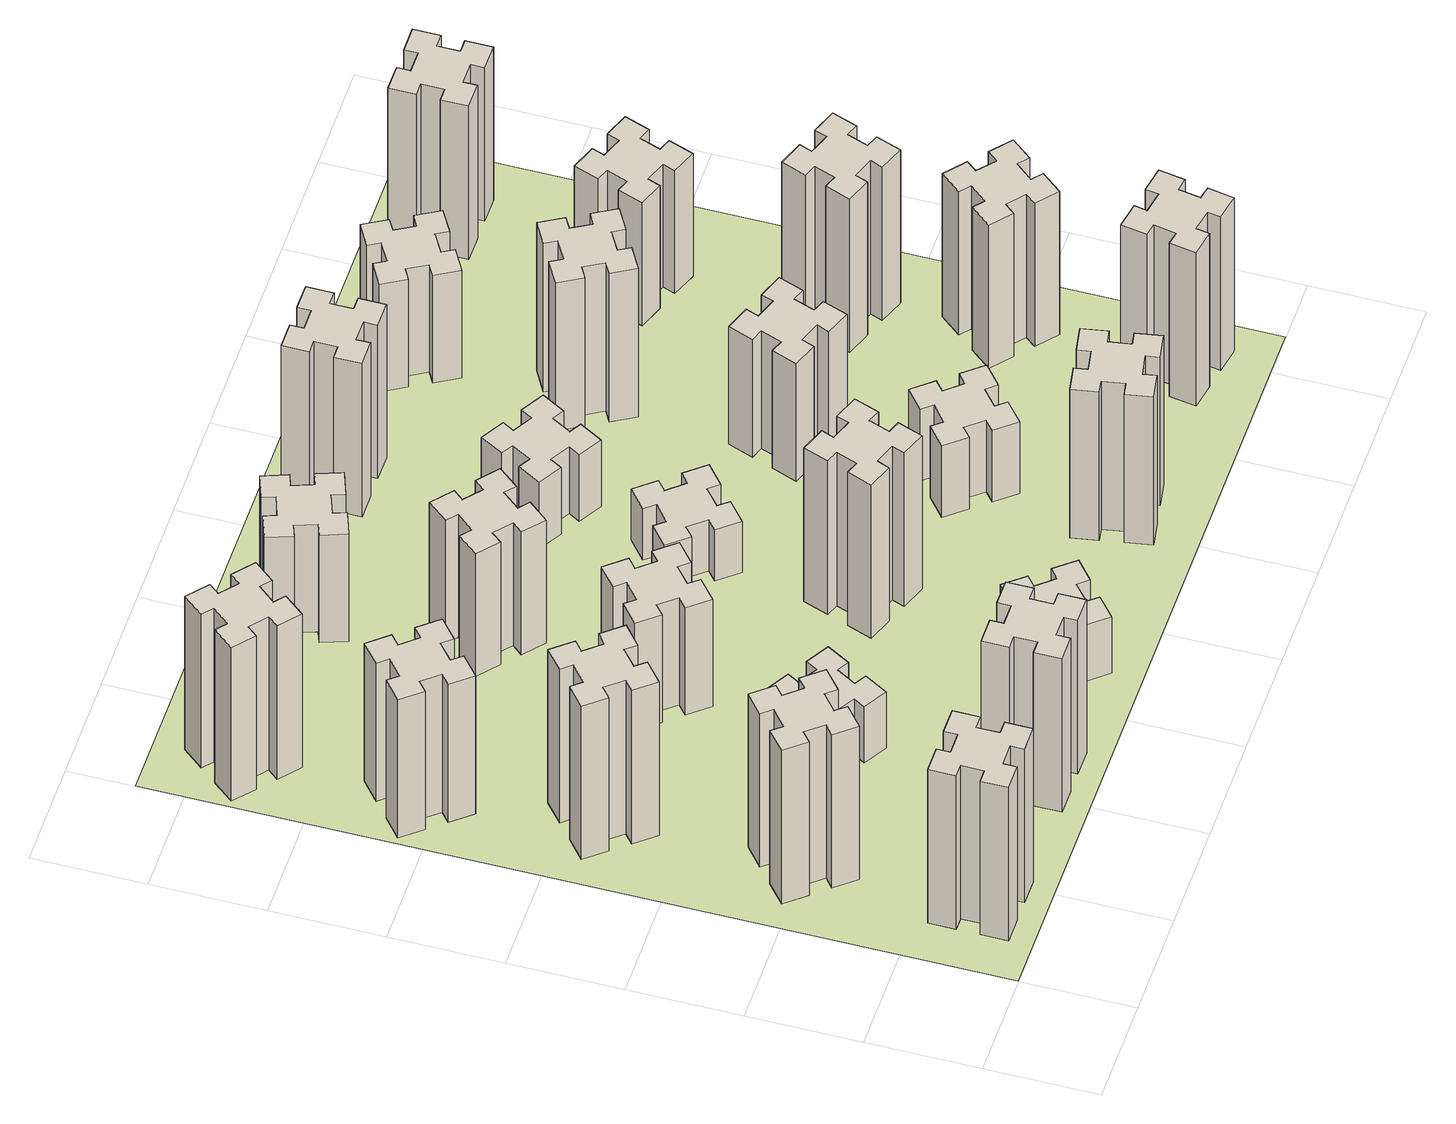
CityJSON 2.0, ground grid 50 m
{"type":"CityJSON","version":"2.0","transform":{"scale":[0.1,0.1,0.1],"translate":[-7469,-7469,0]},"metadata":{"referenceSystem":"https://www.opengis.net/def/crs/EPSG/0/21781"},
"CityObjects":{
"building1":{"type":"Building","attributes":{"class":"1000","function":"1000","usage":"1000","yearOfConstruction":2016,"roofType":"1000","measuredHeight":90,"storeysAboveGround":30,"storeysBelowGround":0},"geometry":[{"type":"Solid","lod":"1","boundaries":[[[[0,1,2,3,4,5,6,7,8,9,10,11,12,13,14,15,16,17,18,19]],[[17,16,20,21]],[[16,15,22,20]],[[15,14,23,22]],[[14,13,24,23]],[[13,12,25,24]],[[12,11,26,25]],[[11,10,27,26]],[[10,9,28,27]],[[9,8,29,28]],[[8,7,30,29]],[[7,6,31,30]],[[6,5,32,31]],[[5,4,33,32]],[[4,3,34,33]],[[3,2,35,34]],[[2,1,36,35]],[[1,0,37,36]],[[0,19,38,37]],[[19,18,39,38]],[[18,17,21,39]],[[24,25,26,27,28,29,30,31,32,33,34,35,36,37,38,39,21,20,22,23]]]]}]},
"building2":{"type":"Building","attributes":{"class":"1000","function":"1000","usage":"1000","yearOfConstruction":2016,"roofType":"1000","measuredHeight":90,"storeysAboveGround":30,"storeysBelowGround":0},"geometry":[{"type":"Solid","lod":"1","boundaries":[[[[40,41,42,43,44,45,46,47,48,49,50,51,52,53,54,55,56,57,58,59]],[[57,56,60,61]],[[56,55,62,60]],[[55,54,63,62]],[[54,53,64,63]],[[53,52,65,64]],[[52,51,66,65]],[[51,50,67,66]],[[50,49,68,67]],[[49,48,69,68]],[[48,47,70,69]],[[47,46,71,70]],[[46,45,72,71]],[[45,44,73,72]],[[44,43,74,73]],[[43,42,75,74]],[[42,41,76,75]],[[41,40,77,76]],[[40,59,78,77]],[[59,58,79,78]],[[58,57,61,79]],[[64,65,66,67,68,69,70,71,72,73,74,75,76,77,78,79,61,60,62,63]]]]}]},
"building3":{"type":"Building","attributes":{"class":"1000","function":"1000","usage":"1000","yearOfConstruction":2016,"roofType":"1000","measuredHeight":90,"storeysAboveGround":30,"storeysBelowGround":0},"geometry":[{"type":"Solid","lod":"1","boundaries":[[[[80,81,82,83,84,85,86,87,88,89,90,91,92,93,94,95,96,97,98,99]],[[97,96,100,101]],[[96,95,102,100]],[[95,94,103,102]],[[94,93,104,103]],[[93,92,105,104]],[[92,91,106,105]],[[91,90,107,106]],[[90,89,108,107]],[[89,88,109,108]],[[88,87,110,109]],[[87,86,111,110]],[[86,85,112,111]],[[85,84,113,112]],[[84,83,114,113]],[[83,82,115,114]],[[82,81,116,115]],[[81,80,117,116]],[[80,99,118,117]],[[99,98,119,118]],[[98,97,101,119]],[[104,105,106,107,108,109,110,111,112,113,114,115,116,117,118,119,101,100,102,103]]]]}]},
"building4":{"type":"Building","attributes":{"class":"1000","function":"1000","usage":"1000","yearOfConstruction":2016,"roofType":"1000","measuredHeight":81,"storeysAboveGround":30,"storeysBelowGround":0},"geometry":[{"type":"Solid","lod":"1","boundaries":[[[[120,121,122,123,124,125,126,127,128,129,130,131,132,133,134,135,136,137,138,139]],[[137,136,140,141]],[[136,135,142,140]],[[135,134,143,142]],[[134,133,144,143]],[[133,132,145,144]],[[132,131,146,145]],[[131,130,147,146]],[[130,129,148,147]],[[129,128,149,148]],[[128,127,150,149]],[[127,126,151,150]],[[126,125,152,151]],[[125,124,153,152]],[[124,123,154,153]],[[123,122,155,154]],[[122,121,156,155]],[[121,120,157,156]],[[120,139,158,157]],[[139,138,159,158]],[[138,137,141,159]],[[144,145,146,147,148,149,150,151,152,153,154,155,156,157,158,159,141,140,142,143]]]]}]},
"building5":{"type":"Building","attributes":{"class":"1000","function":"1000","usage":"1000","yearOfConstruction":2016,"roofType":"1000","measuredHeight":90,"storeysAboveGround":30,"storeysBelowGround":0},"geometry":[{"type":"Solid","lod":"1","boundaries":[[[[160,161,162,163,164,165,166,167,168,169,170,171,172,173,174,175,176,177,178,179]],[[177,176,180,181]],[[176,175,182,180]],[[175,174,183,182]],[[174,173,184,183]],[[173,172,185,184]],[[172,171,186,185]],[[171,170,187,186]],[[170,169,188,187]],[[169,168,189,188]],[[168,167,190,189]],[[167,166,191,190]],[[166,165,192,191]],[[165,164,193,192]],[[164,163,194,193]],[[163,162,195,194]],[[162,161,196,195]],[[161,160,197,196]],[[160,179,198,197]],[[179,178,199,198]],[[178,177,181,199]],[[184,185,186,187,188,189,190,191,192,193,194,195,196,197,198,199,181,180,182,183]]]]}]},
"building6":{"type":"Building","attributes":{"class":"1000","function":"1000","usage":"1000","yearOfConstruction":2016,"roofType":"1000","measuredHeight":90,"storeysAboveGround":30,"storeysBelowGround":0},"geometry":[{"type":"Solid","lod":"1","boundaries":[[[[200,201,202,203,204,205,206,207,208,209,210,211,212,213,214,215,216,217,218,219]],[[217,216,220,221]],[[216,215,222,220]],[[215,214,223,222]],[[214,213,224,223]],[[213,212,225,224]],[[212,211,226,225]],[[211,210,227,226]],[[210,209,228,227]],[[209,208,229,228]],[[208,207,230,229]],[[207,206,231,230]],[[206,205,232,231]],[[205,204,233,232]],[[204,203,234,233]],[[203,202,235,234]],[[202,201,236,235]],[[201,200,237,236]],[[200,219,238,237]],[[219,218,239,238]],[[218,217,221,239]],[[224,225,226,227,228,229,230,231,232,233,234,235,236,237,238,239,221,220,222,223]]]]}]},
"building7":{"type":"Building","attributes":{"class":"1000","function":"1000","usage":"1000","yearOfConstruction":2016,"roofType":"1000","measuredHeight":33,"storeysAboveGround":30,"storeysBelowGround":0},"geometry":[{"type":"Solid","lod":"1","boundaries":[[[[240,241,242,243,244,245,246,247,248,249,250,251,252,253,254,255,256,257,258,259]],[[257,256,260,261]],[[256,255,262,260]],[[255,254,263,262]],[[254,253,264,263]],[[253,252,265,264]],[[252,251,266,265]],[[251,250,267,266]],[[250,249,268,267]],[[249,248,269,268]],[[248,247,270,269]],[[247,246,271,270]],[[246,245,272,271]],[[245,244,273,272]],[[244,243,274,273]],[[243,242,275,274]],[[242,241,276,275]],[[241,240,277,276]],[[240,259,278,277]],[[259,258,279,278]],[[258,257,261,279]],[[264,265,266,267,268,269,270,271,272,273,274,275,276,277,278,279,261,260,262,263]]]]}]},
"building8":{"type":"Building","attributes":{"class":"1000","function":"1000","usage":"1000","yearOfConstruction":2016,"roofType":"1000","measuredHeight":63,"storeysAboveGround":30,"storeysBelowGround":0},"geometry":[{"type":"Solid","lod":"1","boundaries":[[[[280,281,282,283,284,285,286,287,288,289,290,291,292,293,294,295,296,297,298,299]],[[297,296,300,301]],[[296,295,302,300]],[[295,294,303,302]],[[294,293,304,303]],[[293,292,305,304]],[[292,291,306,305]],[[291,290,307,306]],[[290,289,308,307]],[[289,288,309,308]],[[288,287,310,309]],[[287,286,311,310]],[[286,285,312,311]],[[285,284,313,312]],[[284,283,314,313]],[[283,282,315,314]],[[282,281,316,315]],[[281,280,317,316]],[[280,299,318,317]],[[299,298,319,318]],[[298,297,301,319]],[[304,305,306,307,308,309,310,311,312,313,314,315,316,317,318,319,301,300,302,303]]]]}]},
"building9":{"type":"Building","attributes":{"class":"1000","function":"1000","usage":"1000","yearOfConstruction":2016,"roofType":"1000","measuredHeight":33,"storeysAboveGround":30,"storeysBelowGround":0},"geometry":[{"type":"Solid","lod":"1","boundaries":[[[[320,321,322,323,324,325,326,327,328,329,330,331,332,333,334,335,336,337,338,339]],[[337,336,340,341]],[[336,335,342,340]],[[335,334,343,342]],[[334,333,344,343]],[[333,332,345,344]],[[332,331,346,345]],[[331,330,347,346]],[[330,329,348,347]],[[329,328,349,348]],[[328,327,350,349]],[[327,326,351,350]],[[326,325,352,351]],[[325,324,353,352]],[[324,323,354,353]],[[323,322,355,354]],[[322,321,356,355]],[[321,320,357,356]],[[320,339,358,357]],[[339,338,359,358]],[[338,337,341,359]],[[344,345,346,347,348,349,350,351,352,353,354,355,356,357,358,359,341,340,342,343]]]]}]},
"building10":{"type":"Building","attributes":{"class":"1000","function":"1000","usage":"1000","yearOfConstruction":2016,"roofType":"1000","measuredHeight":72,"storeysAboveGround":30,"storeysBelowGround":0},"geometry":[{"type":"Solid","lod":"1","boundaries":[[[[360,361,362,363,364,365,366,367,368,369,370,371,372,373,374,375,376,377,378,379]],[[377,376,380,381]],[[376,375,382,380]],[[375,374,383,382]],[[374,373,384,383]],[[373,372,385,384]],[[372,371,386,385]],[[371,370,387,386]],[[370,369,388,387]],[[369,368,389,388]],[[368,367,390,389]],[[367,366,391,390]],[[366,365,392,391]],[[365,364,393,392]],[[364,363,394,393]],[[363,362,395,394]],[[362,361,396,395]],[[361,360,397,396]],[[360,379,398,397]],[[379,378,399,398]],[[378,377,381,399]],[[384,385,386,387,388,389,390,391,392,393,394,395,396,397,398,399,381,380,382,383]]]]}]},
"building11":{"type":"Building","attributes":{"class":"1000","function":"1000","usage":"1000","yearOfConstruction":2016,"roofType":"1000","measuredHeight":63,"storeysAboveGround":30,"storeysBelowGround":0},"geometry":[{"type":"Solid","lod":"1","boundaries":[[[[400,401,402,403,404,405,406,407,408,409,410,411,412,413,414,415,416,417,418,419]],[[417,416,420,421]],[[416,415,422,420]],[[415,414,423,422]],[[414,413,424,423]],[[413,412,425,424]],[[412,411,426,425]],[[411,410,427,426]],[[410,409,428,427]],[[409,408,429,428]],[[408,407,430,429]],[[407,406,431,430]],[[406,405,432,431]],[[405,404,433,432]],[[404,403,434,433]],[[403,402,435,434]],[[402,401,436,435]],[[401,400,437,436]],[[400,419,438,437]],[[419,418,439,438]],[[418,417,421,439]],[[424,425,426,427,428,429,430,431,432,433,434,435,436,437,438,439,421,420,422,423]]]]}]},
"building12":{"type":"Building","attributes":{"class":"1000","function":"1000","usage":"1000","yearOfConstruction":2016,"roofType":"1000","measuredHeight":90,"storeysAboveGround":30,"storeysBelowGround":0},"geometry":[{"type":"Solid","lod":"1","boundaries":[[[[440,441,442,443,444,445,446,447,448,449,450,451,452,453,454,455,456,457,458,459]],[[457,456,460,461]],[[456,455,462,460]],[[455,454,463,462]],[[454,453,464,463]],[[453,452,465,464]],[[452,451,466,465]],[[451,450,467,466]],[[450,449,468,467]],[[449,448,469,468]],[[448,447,470,469]],[[447,446,471,470]],[[446,445,472,471]],[[445,444,473,472]],[[444,443,474,473]],[[443,442,475,474]],[[442,441,476,475]],[[441,440,477,476]],[[440,459,478,477]],[[459,458,479,478]],[[458,457,461,479]],[[464,465,466,467,468,469,470,471,472,473,474,475,476,477,478,479,461,460,462,463]]]]}]},
"building13":{"type":"Building","attributes":{"class":"1000","function":"1000","usage":"1000","yearOfConstruction":2016,"roofType":"1000","measuredHeight":30,"storeysAboveGround":30,"storeysBelowGround":0},"geometry":[{"type":"Solid","lod":"1","boundaries":[[[[480,481,482,483,484,485,486,487,488,489,490,491,492,493,494,495,496,497,498,499]],[[497,496,500,501]],[[496,495,502,500]],[[495,494,503,502]],[[494,493,504,503]],[[493,492,505,504]],[[492,491,506,505]],[[491,490,507,506]],[[490,489,508,507]],[[489,488,509,508]],[[488,487,510,509]],[[487,486,511,510]],[[486,485,512,511]],[[485,484,513,512]],[[484,483,514,513]],[[483,482,515,514]],[[482,481,516,515]],[[481,480,517,516]],[[480,499,518,517]],[[499,498,519,518]],[[498,497,501,519]],[[504,505,506,507,508,509,510,511,512,513,514,515,516,517,518,519,501,500,502,503]]]]}]},
"building14":{"type":"Building","attributes":{"class":"1000","function":"1000","usage":"1000","yearOfConstruction":2016,"roofType":"1000","measuredHeight":87,"storeysAboveGround":30,"storeysBelowGround":0},"geometry":[{"type":"Solid","lod":"1","boundaries":[[[[520,521,522,523,524,525,526,527,528,529,530,531,532,533,534,535,536,537,538,539]],[[537,536,540,541]],[[536,535,542,540]],[[535,534,543,542]],[[534,533,544,543]],[[533,532,545,544]],[[532,531,546,545]],[[531,530,547,546]],[[530,529,548,547]],[[529,528,549,548]],[[528,527,550,549]],[[527,526,551,550]],[[526,525,552,551]],[[525,524,553,552]],[[524,523,554,553]],[[523,522,555,554]],[[522,521,556,555]],[[521,520,557,556]],[[520,539,558,557]],[[539,538,559,558]],[[538,537,541,559]],[[544,545,546,547,548,549,550,551,552,553,554,555,556,557,558,559,541,540,542,543]]]]}]},
"building15":{"type":"Building","attributes":{"class":"1000","function":"1000","usage":"1000","yearOfConstruction":2016,"roofType":"1000","measuredHeight":39,"storeysAboveGround":30,"storeysBelowGround":0},"geometry":[{"type":"Solid","lod":"1","boundaries":[[[[560,561,562,563,564,565,566,567,568,569,570,571,572,573,574,575,576,577,578,579]],[[577,576,580,581]],[[576,575,582,580]],[[575,574,583,582]],[[574,573,584,583]],[[573,572,585,584]],[[572,571,586,585]],[[571,570,587,586]],[[570,569,588,587]],[[569,568,589,588]],[[568,567,590,589]],[[567,566,591,590]],[[566,565,592,591]],[[565,564,593,592]],[[564,563,594,593]],[[563,562,595,594]],[[562,561,596,595]],[[561,560,597,596]],[[560,579,598,597]],[[579,578,599,598]],[[578,577,581,599]],[[584,585,586,587,588,589,590,591,592,593,594,595,596,597,598,599,581,580,582,583]]]]}]},
"building16":{"type":"Building","attributes":{"class":"1000","function":"1000","usage":"1000","yearOfConstruction":2016,"roofType":"1000","measuredHeight":90,"storeysAboveGround":30,"storeysBelowGround":0},"geometry":[{"type":"Solid","lod":"1","boundaries":[[[[600,601,602,603,604,605,606,607,608,609,610,611,612,613,614,615,616,617,618,619]],[[617,616,620,621]],[[616,615,622,620]],[[615,614,623,622]],[[614,613,624,623]],[[613,612,625,624]],[[612,611,626,625]],[[611,610,627,626]],[[610,609,628,627]],[[609,608,629,628]],[[608,607,630,629]],[[607,606,631,630]],[[606,605,632,631]],[[605,604,633,632]],[[604,603,634,633]],[[603,602,635,634]],[[602,601,636,635]],[[601,600,637,636]],[[600,619,638,637]],[[619,618,639,638]],[[618,617,621,639]],[[624,625,626,627,628,629,630,631,632,633,634,635,636,637,638,639,621,620,622,623]]]]}]},
"building17":{"type":"Building","attributes":{"class":"1000","function":"1000","usage":"1000","yearOfConstruction":2016,"roofType":"1000","measuredHeight":42,"storeysAboveGround":30,"storeysBelowGround":0},"geometry":[{"type":"Solid","lod":"1","boundaries":[[[[640,641,642,643,644,645,646,647,648,649,650,651,652,653,654,655,656,657,658,659]],[[657,656,660,661]],[[656,655,662,660]],[[655,654,663,662]],[[654,653,664,663]],[[653,652,665,664]],[[652,651,666,665]],[[651,650,667,666]],[[650,649,668,667]],[[649,648,669,668]],[[648,647,670,669]],[[647,646,671,670]],[[646,645,672,671]],[[645,644,673,672]],[[644,643,674,673]],[[643,642,675,674]],[[642,641,676,675]],[[641,640,677,676]],[[640,659,678,677]],[[659,658,679,678]],[[658,657,661,679]],[[664,665,666,667,668,669,670,671,672,673,674,675,676,677,678,679,661,660,662,663]]]]}]},
"building18":{"type":"Building","attributes":{"class":"1000","function":"1000","usage":"1000","yearOfConstruction":2016,"roofType":"1000","measuredHeight":69,"storeysAboveGround":30,"storeysBelowGround":0},"geometry":[{"type":"Solid","lod":"1","boundaries":[[[[680,681,682,683,684,685,686,687,688,689,690,691,692,693,694,695,696,697,698,699]],[[697,696,700,701]],[[696,695,702,700]],[[695,694,703,702]],[[694,693,704,703]],[[693,692,705,704]],[[692,691,706,705]],[[691,690,707,706]],[[690,689,708,707]],[[689,688,709,708]],[[688,687,710,709]],[[687,686,711,710]],[[686,685,712,711]],[[685,684,713,712]],[[684,683,714,713]],[[683,682,715,714]],[[682,681,716,715]],[[681,680,717,716]],[[680,699,718,717]],[[699,698,719,718]],[[698,697,701,719]],[[704,705,706,707,708,709,710,711,712,713,714,715,716,717,718,719,701,700,702,703]]]]}]},
"building19":{"type":"Building","attributes":{"class":"1000","function":"1000","usage":"1000","yearOfConstruction":2016,"roofType":"1000","measuredHeight":87,"storeysAboveGround":30,"storeysBelowGround":0},"geometry":[{"type":"Solid","lod":"1","boundaries":[[[[720,721,722,723,724,725,726,727,728,729,730,731,732,733,734,735,736,737,738,739]],[[737,736,740,741]],[[736,735,742,740]],[[735,734,743,742]],[[734,733,744,743]],[[733,732,745,744]],[[732,731,746,745]],[[731,730,747,746]],[[730,729,748,747]],[[729,728,749,748]],[[728,727,750,749]],[[727,726,751,750]],[[726,725,752,751]],[[725,724,753,752]],[[724,723,754,753]],[[723,722,755,754]],[[722,721,756,755]],[[721,720,757,756]],[[720,739,758,757]],[[739,738,759,758]],[[738,737,741,759]],[[744,745,746,747,748,749,750,751,752,753,754,755,756,757,758,759,741,740,742,743]]]]}]},
"building20":{"type":"Building","attributes":{"class":"1000","function":"1000","usage":"1000","yearOfConstruction":2016,"roofType":"1000","measuredHeight":90,"storeysAboveGround":30,"storeysBelowGround":0},"geometry":[{"type":"Solid","lod":"1","boundaries":[[[[760,761,762,763,764,765,766,767,768,769,770,771,772,773,774,775,776,777,778,779]],[[777,776,780,781]],[[776,775,782,780]],[[775,774,783,782]],[[774,773,784,783]],[[773,772,785,784]],[[772,771,786,785]],[[771,770,787,786]],[[770,769,788,787]],[[769,768,789,788]],[[768,767,790,789]],[[767,766,791,790]],[[766,765,792,791]],[[765,764,793,792]],[[764,763,794,793]],[[763,762,795,794]],[[762,761,796,795]],[[761,760,797,796]],[[760,779,798,797]],[[779,778,799,798]],[[778,777,781,799]],[[784,785,786,787,788,789,790,791,792,793,794,795,796,797,798,799,781,780,782,783]]]]}]},
"building21":{"type":"Building","attributes":{"class":"1000","function":"1000","usage":"1000","yearOfConstruction":2016,"roofType":"1000","measuredHeight":63,"storeysAboveGround":30,"storeysBelowGround":0},"geometry":[{"type":"Solid","lod":"1","boundaries":[[[[800,801,802,803,804,805,806,807,808,809,810,811,812,813,814,815,816,817,818,819]],[[817,816,820,821]],[[816,815,822,820]],[[815,814,823,822]],[[814,813,824,823]],[[813,812,825,824]],[[812,811,826,825]],[[811,810,827,826]],[[810,809,828,827]],[[809,808,829,828]],[[808,807,830,829]],[[807,806,831,830]],[[806,805,832,831]],[[805,804,833,832]],[[804,803,834,833]],[[803,802,835,834]],[[802,801,836,835]],[[801,800,837,836]],[[800,819,838,837]],[[819,818,839,838]],[[818,817,821,839]],[[824,825,826,827,828,829,830,831,832,833,834,835,836,837,838,839,821,820,822,823]]]]}]},
"building22":{"type":"Building","attributes":{"class":"1000","function":"1000","usage":"1000","yearOfConstruction":2016,"roofType":"1000","measuredHeight":84,"storeysAboveGround":30,"storeysBelowGround":0},"geometry":[{"type":"Solid","lod":"1","boundaries":[[[[840,841,842,843,844,845,846,847,848,849,850,851,852,853,854,855,856,857,858,859]],[[857,856,860,861]],[[856,855,862,860]],[[855,854,863,862]],[[854,853,864,863]],[[853,852,865,864]],[[852,851,866,865]],[[851,850,867,866]],[[850,849,868,867]],[[849,848,869,868]],[[848,847,870,869]],[[847,846,871,870]],[[846,845,872,871]],[[845,844,873,872]],[[844,843,874,873]],[[843,842,875,874]],[[842,841,876,875]],[[841,840,877,876]],[[840,859,878,877]],[[859,858,879,878]],[[858,857,861,879]],[[864,865,866,867,868,869,870,871,872,873,874,875,876,877,878,879,861,860,862,863]]]]}]},
"building23":{"type":"Building","attributes":{"class":"1000","function":"1000","usage":"1000","yearOfConstruction":2016,"roofType":"1000","measuredHeight":90,"storeysAboveGround":30,"storeysBelowGround":0},"geometry":[{"type":"Solid","lod":"1","boundaries":[[[[880,881,882,883,884,885,886,887,888,889,890,891,892,893,894,895,896,897,898,899]],[[897,896,900,901]],[[896,895,902,900]],[[895,894,903,902]],[[894,893,904,903]],[[893,892,905,904]],[[892,891,906,905]],[[891,890,907,906]],[[890,889,908,907]],[[889,888,909,908]],[[888,887,910,909]],[[887,886,911,910]],[[886,885,912,911]],[[885,884,913,912]],[[884,883,914,913]],[[883,882,915,914]],[[882,881,916,915]],[[881,880,917,916]],[[880,899,918,917]],[[899,898,919,918]],[[898,897,901,919]],[[904,905,906,907,908,909,910,911,912,913,914,915,916,917,918,919,901,900,902,903]]]]}]},
"building24":{"type":"Building","attributes":{"class":"1000","function":"1000","usage":"1000","yearOfConstruction":2016,"roofType":"1000","measuredHeight":72,"storeysAboveGround":30,"storeysBelowGround":0},"geometry":[{"type":"Solid","lod":"1","boundaries":[[[[920,921,922,923,924,925,926,927,928,929,930,931,932,933,934,935,936,937,938,939]],[[937,936,940,941]],[[936,935,942,940]],[[935,934,943,942]],[[934,933,944,943]],[[933,932,945,944]],[[932,931,946,945]],[[931,930,947,946]],[[930,929,948,947]],[[929,928,949,948]],[[928,927,950,949]],[[927,926,951,950]],[[926,925,952,951]],[[925,924,953,952]],[[924,923,954,953]],[[923,922,955,954]],[[922,921,956,955]],[[921,920,957,956]],[[920,939,958,957]],[[939,938,959,958]],[[938,937,941,959]],[[944,945,946,947,948,949,950,951,952,953,954,955,956,957,958,959,941,940,942,943]]]]}]},
"building25":{"type":"Building","attributes":{"class":"1000","function":"1000","usage":"1000","yearOfConstruction":2016,"roofType":"1000","measuredHeight":90,"storeysAboveGround":30,"storeysBelowGround":0},"geometry":[{"type":"Solid","lod":"1","boundaries":[[[[960,961,962,963,964,965,966,967,968,969,970,971,972,973,974,975,976,977,978,979]],[[977,976,980,981]],[[976,975,982,980]],[[975,974,983,982]],[[974,973,984,983]],[[973,972,985,984]],[[972,971,986,985]],[[971,970,987,986]],[[970,969,988,987]],[[969,968,989,988]],[[968,967,990,989]],[[967,966,991,990]],[[966,965,992,991]],[[965,964,993,992]],[[964,963,994,993]],[[963,962,995,994]],[[962,961,996,995]],[[961,960,997,996]],[[960,979,998,997]],[[979,978,999,998]],[[978,977,981,999]],[[984,985,986,987,988,989,990,991,992,993,994,995,996,997,998,999,981,980,982,983]]]]}]},
"landuse1":{"type":"LandUse","attributes":{"name":"plot1","function":"1010"},"geometry":[{"type":"MultiSurface","lod":"1","boundaries":[[[1000,1001,1002,1003]]]}]}
},
"vertices":[
[265,325,0],[265,225,0],[205,225,0],[205,105,0],[325,105,0],[325,165,0],[425,165,0],[425,105,0],[545,105,0],[545,225,0],[485,225,0],[485,325,0],[545,325,0],[545,445,0],[425,445,0],[425,385,0],[325,385,0],[325,445,0],[205,445,0],[205,325,0],[325,385,900],[325,445,900],[425,385,900],[425,445,900],[545,445,900],[545,325,900],[485,325,900],[485,225,900],[545,225,900],[545,105,900],[425,105,900],[425,165,900],[325,165,900],[325,105,900],[205,105,900],[205,225,900],[265,225,900],[265,325,900],[205,325,900],[205,445,900],
[492,1048,0],[427,1124,0],[473,1163,0],[396,1255,0],[304,1178,0],[343,1132,0],[266,1067,0],[228,1113,0],[136,1036,0],[213,944,0],[259,983,0],[323,906,0],[277,868,0],[354,776,0],[446,853,0],[408,899,0],[484,963,0],[523,917,0],[615,994,0],[538,1086,0],[484,963,900],[523,917,900],[408,899,900],[446,853,900],[354,776,900],[277,868,900],[323,906,900],[259,983,900],[213,944,900],[136,1036,900],[228,1113,900],[266,1067,900],[343,1132,900],[304,1178,900],[396,1255,900],[473,1163,900],[427,1124,900],[492,1048,900],[538,1086,900],[615,994,900],
[492,1888,0],[427,1964,0],[473,2003,0],[396,2095,0],[304,2018,0],[343,1972,0],[266,1907,0],[228,1953,0],[136,1876,0],[213,1784,0],[259,1823,0],[323,1746,0],[277,1708,0],[354,1616,0],[446,1693,0],[408,1739,0],[484,1803,0],[523,1757,0],[615,1834,0],[538,1926,0],[484,1803,900],[523,1757,900],[408,1739,900],[446,1693,900],[354,1616,900],[277,1708,900],[323,1746,900],[259,1823,900],[213,1784,900],[136,1876,900],[228,1953,900],[266,1907,900],[343,1972,900],[304,2018,900],[396,2095,900],[473,2003,900],[427,1964,900],[492,1888,900],[538,1926,900],[615,1834,900],
[243,2712,0],[166,2647,0],[128,2693,0],[36,2616,0],[113,2524,0],[159,2563,0],[223,2486,0],[177,2448,0],[254,2356,0],[346,2433,0],[308,2479,0],[384,2543,0],[423,2497,0],[515,2574,0],[438,2666,0],[392,2628,0],[327,2704,0],[373,2743,0],[296,2835,0],[204,2758,0],[327,2704,810],[373,2743,810],[392,2628,810],[438,2666,810],[515,2574,810],[423,2497,810],[384,2543,810],[308,2479,810],[346,2433,810],[254,2356,810],[177,2448,810],[223,2486,810],[159,2563,810],[113,2524,810],[36,2616,810],[128,2693,810],[166,2647,810],[243,2712,810],[204,2758,810],[296,2835,810],
[1005,325,0],[1005,225,0],[945,225,0],[945,105,0],[1065,105,0],[1065,165,0],[1165,165,0],[1165,105,0],[1285,105,0],[1285,225,0],[1225,225,0],[1225,325,0],[1285,325,0],[1285,445,0],[1165,445,0],[1165,385,0],[1065,385,0],[1065,445,0],[945,445,0],[945,325,0],[1065,385,900],[1065,445,900],[1165,385,900],[1165,445,900],[1285,445,900],[1285,325,900],[1225,325,900],[1225,225,900],[1285,225,900],[1285,105,900],[1165,105,900],[1165,165,900],[1065,165,900],[1065,105,900],[945,105,900],[945,225,900],[1005,225,900],[1005,325,900],[945,325,900],[945,445,900],
[384,3387,0],[308,3452,0],[346,3498,0],[254,3575,0],[177,3483,0],[223,3444,0],[159,3368,0],[113,3406,0],[36,3314,0],[128,3237,0],[166,3283,0],[243,3219,0],[204,3173,0],[296,3096,0],[373,3188,0],[327,3226,0],[392,3303,0],[438,3264,0],[515,3356,0],[423,3433,0],[392,3303,900],[438,3264,900],[327,3226,900],[373,3188,900],[296,3096,900],[204,3173,900],[243,3219,900],[166,3283,900],[128,3237,900],[36,3314,900],[113,3406,900],[159,3368,900],[223,3444,900],[177,3483,900],[254,3575,900],[346,3498,900],[308,3452,900],[384,3387,900],[423,3433,900],[515,3356,900],
[1086,1017,0],[1136,1104,0],[1188,1074,0],[1248,1178,0],[1144,1238,0],[1114,1186,0],[1027,1236,0],[1057,1288,0],[953,1348,0],[893,1244,0],[945,1214,0],[895,1127,0],[843,1157,0],[783,1053,0],[887,993,0],[917,1045,0],[1004,995,0],[974,943,0],[1078,883,0],[1138,987,0],[1004,995,330],[974,943,330],[917,1045,330],[887,993,330],[783,1053,330],[843,1157,330],[895,1127,330],[945,1214,330],[893,1244,330],[953,1348,330],[1057,1288,330],[1027,1236,330],[1114,1186,330],[1144,1238,330],[1248,1178,330],[1188,1074,330],[1136,1104,330],[1086,1017,330],[1138,987,330],[1078,883,330],
[1083,1972,0],[1006,1907,0],[968,1953,0],[876,1876,0],[953,1784,0],[999,1823,0],[1063,1746,0],[1017,1708,0],[1094,1616,0],[1186,1693,0],[1148,1739,0],[1224,1803,0],[1263,1757,0],[1355,1834,0],[1278,1926,0],[1232,1888,0],[1167,1964,0],[1213,2003,0],[1136,2095,0],[1044,2018,0],[1167,1964,630],[1213,2003,630],[1232,1888,630],[1278,1926,630],[1355,1834,630],[1263,1757,630],[1224,1803,630],[1148,1739,630],[1186,1693,630],[1094,1616,630],[1017,1708,630],[1063,1746,630],[999,1823,630],[953,1784,630],[876,1876,630],[968,1953,630],[1006,1907,630],[1083,1972,630],[1044,2018,630],[1136,2095,630],
[1639,343,0],[1703,266,0],[1657,228,0],[1734,136,0],[1826,213,0],[1788,259,0],[1864,323,0],[1903,277,0],[1995,354,0],[1918,446,0],[1872,408,0],[1807,484,0],[1853,523,0],[1776,615,0],[1684,538,0],[1723,492,0],[1646,427,0],[1608,473,0],[1516,396,0],[1593,304,0],[1646,427,330],[1608,473,330],[1723,492,330],[1684,538,330],[1776,615,330],[1853,523,330],[1807,484,330],[1872,408,330],[1918,446,330],[1995,354,330],[1903,277,330],[1864,323,330],[1788,259,330],[1826,213,330],[1734,136,330],[1657,228,330],[1703,266,330],[1639,343,330],[1593,304,330],[1516,396,330],
[1267,2486,0],[1332,2563,0],[1378,2524,0],[1455,2616,0],[1363,2693,0],[1324,2647,0],[1248,2712,0],[1286,2758,0],[1194,2835,0],[1117,2743,0],[1163,2704,0],[1099,2628,0],[1053,2666,0],[976,2574,0],[1068,2497,0],[1106,2543,0],[1183,2479,0],[1144,2433,0],[1236,2356,0],[1313,2448,0],[1183,2479,720],[1144,2433,720],[1106,2543,720],[1068,2497,720],[976,2574,720],[1053,2666,720],[1099,2628,720],[1163,2704,720],[1117,2743,720],[1194,2835,720],[1286,2758,720],[1248,2712,720],[1324,2647,720],[1363,2693,720],[1455,2616,720],[1378,2524,720],[1332,2563,720],[1267,2486,720],[1313,2448,720],[1236,2356,720],
[1125,3456,0],[1031,3422,0],[1010,3478,0],[897,3437,0],[939,3324,0],[995,3345,0],[1029,3251,0],[973,3230,0],[1014,3117,0],[1127,3159,0],[1106,3215,0],[1200,3249,0],[1220,3193,0],[1333,3234,0],[1292,3347,0],[1236,3326,0],[1202,3420,0],[1258,3440,0],[1217,3553,0],[1104,3512,0],[1202,3420,630],[1258,3440,630],[1236,3326,630],[1292,3347,630],[1333,3234,630],[1220,3193,630],[1200,3249,630],[1106,3215,630],[1127,3159,630],[1014,3117,630],[973,3230,630],[1029,3251,630],[995,3345,630],[939,3324,630],[897,3437,630],[1010,3478,630],[1031,3422,630],[1125,3456,630],[1104,3512,630],[1217,3553,630],
[1769,1300,0],[1735,1206,0],[1679,1227,0],[1637,1114,0],[1750,1073,0],[1771,1129,0],[1865,1095,0],[1844,1039,0],[1957,997,0],[1998,1110,0],[1942,1131,0],[1976,1225,0],[2032,1204,0],[2073,1317,0],[1960,1358,0],[1940,1302,0],[1846,1336,0],[1867,1392,0],[1754,1433,0],[1713,1320,0],[1846,1336,900],[1867,1392,900],[1940,1302,900],[1960,1358,900],[2073,1317,900],[2032,1204,900],[1976,1225,900],[1942,1131,900],[1998,1110,900],[1957,997,900],[1844,1039,900],[1865,1095,900],[1771,1129,900],[1750,1073,900],[1637,1114,900],[1679,1227,900],[1735,1206,900],[1769,1300,900],[1713,1320,900],[1754,1433,900],
[1972,1988,0],[1907,2064,0],[1953,2103,0],[1876,2195,0],[1784,2118,0],[1823,2072,0],[1746,2007,0],[1708,2053,0],[1616,1976,0],[1693,1884,0],[1739,1923,0],[1803,1846,0],[1757,1808,0],[1834,1716,0],[1926,1793,0],[1888,1839,0],[1964,1903,0],[2003,1857,0],[2095,1934,0],[2018,2026,0],[1964,1903,300],[2003,1857,300],[1888,1839,300],[1926,1793,300],[1834,1716,300],[1757,1808,300],[1803,1846,300],[1739,1923,300],[1693,1884,300],[1616,1976,300],[1708,2053,300],[1746,2007,300],[1823,2072,300],[1784,2118,300],[1876,2195,300],[1953,2103,300],[1907,2064,300],[1972,1988,300],[2018,2026,300],[2095,1934,300],
[2625,492,0],[2527,475,0],[2517,534,0],[2398,513,0],[2419,395,0],[2478,405,0],[2496,307,0],[2437,297,0],[2457,178,0],[2576,199,0],[2565,258,0],[2664,276,0],[2674,217,0],[2792,237,0],[2771,356,0],[2712,345,0],[2695,444,0],[2754,454,0],[2733,572,0],[2615,551,0],[2695,444,870],[2754,454,870],[2712,345,870],[2771,356,870],[2792,237,870],[2674,217,870],[2664,276,870],[2565,258,870],[2576,199,870],[2457,178,870],[2437,297,870],[2496,307,870],[2478,405,870],[2419,395,870],[2398,513,870],[2517,534,870],[2527,475,870],[2625,492,870],[2615,551,870],[2733,572,870],
[2026,2497,0],[2076,2584,0],[2128,2554,0],[2188,2658,0],[2084,2718,0],[2054,2666,0],[1967,2716,0],[1997,2768,0],[1893,2828,0],[1833,2724,0],[1885,2694,0],[1835,2607,0],[1783,2637,0],[1723,2533,0],[1827,2473,0],[1857,2525,0],[1944,2475,0],[1914,2423,0],[2018,2363,0],[2078,2467,0],[1944,2475,390],[1914,2423,390],[1857,2525,390],[1827,2473,390],[1723,2533,390],[1783,2637,390],[1835,2607,390],[1885,2694,390],[1833,2724,390],[1893,2828,390],[1997,2768,390],[1967,2716,390],[2054,2666,390],[2084,2718,390],[2188,2658,390],[2128,2554,390],[2076,2584,390],[2026,2497,390],[2078,2467,390],[2018,2363,390],
[1965,3385,0],[1965,3485,0],[2025,3485,0],[2025,3605,0],[1905,3605,0],[1905,3545,0],[1805,3545,0],[1805,3605,0],[1685,3605,0],[1685,3485,0],[1745,3485,0],[1745,3385,0],[1685,3385,0],[1685,3265,0],[1805,3265,0],[1805,3325,0],[1905,3325,0],[1905,3265,0],[2025,3265,0],[2025,3385,0],[1905,3325,900],[1905,3265,900],[1805,3325,900],[1805,3265,900],[1685,3265,900],[1685,3385,900],[1745,3385,900],[1745,3485,900],[1685,3485,900],[1685,3605,900],[1805,3605,900],[1805,3545,900],[1905,3545,900],[1905,3605,900],[2025,3605,900],[2025,3485,900],[1965,3485,900],[1965,3385,900],[2025,3385,900],[2025,3265,900],
[2563,1132,0],[2486,1067,0],[2448,1113,0],[2356,1036,0],[2433,944,0],[2479,983,0],[2543,906,0],[2497,868,0],[2574,776,0],[2666,853,0],[2628,899,0],[2704,963,0],[2743,917,0],[2835,994,0],[2758,1086,0],[2712,1048,0],[2647,1124,0],[2693,1163,0],[2616,1255,0],[2524,1178,0],[2647,1124,420],[2693,1163,420],[2712,1048,420],[2758,1086,420],[2835,994,420],[2743,917,420],[2704,963,420],[2628,899,420],[2666,853,420],[2574,776,420],[2497,868,420],[2543,906,420],[2479,983,420],[2433,944,420],[2356,1036,420],[2448,1113,420],[2486,1067,420],[2563,1132,420],[2524,1178,420],[2616,1255,420],
[2682,1671,0],[2716,1765,0],[2772,1744,0],[2813,1857,0],[2700,1898,0],[2680,1842,0],[2586,1876,0],[2607,1932,0],[2494,1973,0],[2453,1860,0],[2509,1840,0],[2475,1746,0],[2419,1767,0],[2377,1654,0],[2490,1613,0],[2511,1669,0],[2605,1635,0],[2584,1579,0],[2697,1537,0],[2738,1650,0],[2605,1635,690],[2584,1579,690],[2511,1669,690],[2490,1613,690],[2377,1654,690],[2419,1767,690],[2475,1746,690],[2509,1840,690],[2453,1860,690],[2494,1973,690],[2607,1932,690],[2586,1876,690],[2680,1842,690],[2700,1898,690],[2813,1857,690],[2772,1744,690],[2716,1765,690],[2682,1671,690],[2738,1650,690],[2697,1537,690],
[2607,2475,0],[2694,2525,0],[2724,2473,0],[2828,2533,0],[2768,2637,0],[2716,2607,0],[2666,2694,0],[2718,2724,0],[2658,2828,0],[2554,2768,0],[2584,2716,0],[2497,2666,0],[2467,2718,0],[2363,2658,0],[2423,2554,0],[2475,2584,0],[2525,2497,0],[2473,2467,0],[2533,2363,0],[2637,2423,0],[2525,2497,870],[2473,2467,870],[2475,2584,870],[2423,2554,870],[2363,2658,870],[2467,2718,870],[2497,2666,870],[2584,2716,870],[2554,2768,870],[2658,2828,870],[2718,2724,870],[2666,2694,870],[2716,2607,870],[2768,2637,870],[2828,2533,870],[2724,2473,870],[2694,2525,870],[2607,2475,870],[2637,2423,870],[2533,2363,870],
[3504,475,0],[3405,492,0],[3416,551,0],[3297,572,0],[3277,454,0],[3336,444,0],[3318,345,0],[3259,356,0],[3238,237,0],[3357,217,0],[3367,276,0],[3465,258,0],[3455,199,0],[3573,178,0],[3594,297,0],[3535,307,0],[3552,405,0],[3611,395,0],[3632,513,0],[3514,534,0],[3552,405,900],[3611,395,900],[3535,307,900],[3594,297,900],[3573,178,900],[3455,199,900],[3465,258,900],[3367,276,900],[3357,217,900],[3238,237,900],[3259,356,900],[3318,345,900],[3336,444,900],[3277,454,900],[3297,572,900],[3416,551,900],[3405,492,900],[3504,475,900],[3514,534,900],[3632,513,900],
[2716,3347,0],[2666,3434,0],[2718,3464,0],[2658,3568,0],[2554,3508,0],[2584,3456,0],[2497,3406,0],[2467,3458,0],[2363,3398,0],[2423,3294,0],[2475,3324,0],[2525,3237,0],[2473,3207,0],[2533,3103,0],[2637,3163,0],[2607,3215,0],[2694,3265,0],[2724,3213,0],[2828,3273,0],[2768,3377,0],[2694,3265,630],[2724,3213,630],[2607,3215,630],[2637,3163,630],[2533,3103,630],[2473,3207,630],[2525,3237,630],[2475,3324,630],[2423,3294,630],[2363,3398,630],[2467,3458,630],[2497,3406,630],[2584,3456,630],[2554,3508,630],[2658,3568,630],[2718,3464,630],[2666,3434,630],[2716,3347,630],[2768,3377,630],[2828,3273,630],
[3487,1006,0],[3552,1083,0],[3598,1044,0],[3675,1136,0],[3583,1213,0],[3544,1167,0],[3468,1232,0],[3506,1278,0],[3414,1355,0],[3337,1263,0],[3383,1224,0],[3319,1148,0],[3273,1186,0],[3196,1094,0],[3288,1017,0],[3326,1063,0],[3403,999,0],[3364,953,0],[3456,876,0],[3533,968,0],[3403,999,840],[3364,953,840],[3326,1063,840],[3288,1017,840],[3196,1094,840],[3273,1186,840],[3319,1148,840],[3383,1224,840],[3337,1263,840],[3414,1355,840],[3506,1278,840],[3468,1232,840],[3544,1167,840],[3583,1213,840],[3675,1136,840],[3598,1044,840],[3552,1083,840],[3487,1006,840],[3533,968,840],[3456,876,840],
[3420,1842,0],[3326,1876,0],[3347,1932,0],[3234,1973,0],[3193,1860,0],[3249,1840,0],[3215,1746,0],[3159,1767,0],[3117,1654,0],[3230,1613,0],[3251,1669,0],[3345,1635,0],[3324,1579,0],[3437,1537,0],[3478,1650,0],[3422,1671,0],[3456,1765,0],[3512,1744,0],[3553,1857,0],[3440,1898,0],[3456,1765,900],[3512,1744,900],[3422,1671,900],[3478,1650,900],[3437,1537,900],[3324,1579,900],[3345,1635,900],[3251,1669,900],[3230,1613,900],[3117,1654,900],[3159,1767,900],[3215,1746,900],[3249,1840,900],[3193,1860,900],[3234,1973,900],[3347,1932,900],[3326,1876,900],[3420,1842,900],[3440,1898,900],[3553,1857,900],
[3320,2682,0],[3226,2716,0],[3247,2772,0],[3134,2813,0],[3093,2700,0],[3149,2680,0],[3115,2586,0],[3059,2607,0],[3017,2494,0],[3130,2453,0],[3151,2509,0],[3245,2475,0],[3224,2419,0],[3337,2377,0],[3378,2490,0],[3322,2511,0],[3356,2605,0],[3412,2584,0],[3453,2697,0],[3340,2738,0],[3356,2605,720],[3412,2584,720],[3322,2511,720],[3378,2490,720],[3337,2377,720],[3224,2419,720],[3245,2475,720],[3151,2509,720],[3130,2453,720],[3017,2494,720],[3059,2607,720],[3115,2586,720],[3149,2680,720],[3093,2700,720],[3134,2813,720],[3247,2772,720],[3226,2716,720],[3320,2682,720],[3340,2738,720],[3453,2697,720],
[3285,3325,0],[3385,3325,0],[3385,3265,0],[3505,3265,0],[3505,3385,0],[3445,3385,0],[3445,3485,0],[3505,3485,0],[3505,3605,0],[3385,3605,0],[3385,3545,0],[3285,3545,0],[3285,3605,0],[3165,3605,0],[3165,3485,0],[3225,3485,0],[3225,3385,0],[3165,3385,0],[3165,3265,0],[3285,3265,0],[3225,3385,900],[3165,3385,900],[3225,3485,900],[3165,3485,900],[3165,3605,900],[3285,3605,900],[3285,3545,900],[3385,3545,900],[3385,3605,900],[3505,3605,900],[3505,3485,900],[3445,3485,900],[3445,3385,900],[3505,3385,900],[3505,3265,900],[3385,3265,900],[3385,3325,900],[3285,3325,900],[3285,3265,900],[3165,3265,900],
[5,3705,0],[3705,3705,0],[3705,5,0],[5,5,0]
]}
